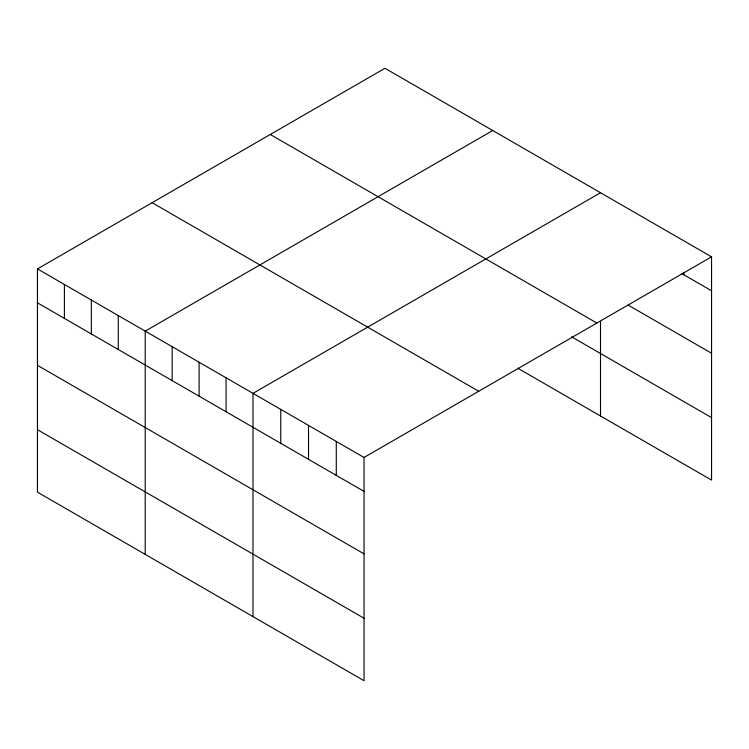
<?xml version="1.0" encoding="UTF-8"?>
<svg xmlns="http://www.w3.org/2000/svg" width="749" height="749" viewBox="0 0 749 749"><rect width="100%" height="100%" fill="white"/><g stroke="black" fill="none" stroke-linecap="round" stroke-linejoin="round"><path stroke-width="1.12" d="M37.45 268.91L364.042 457.461L364.042 680.719L37.45 492.168L37.45 268.91L384.958 68.281L711.55 256.832L711.55 480.09L517.681 368.162M492.739 130.504L145.222 331.133L145.222 554.391M600.511 192.727L253.003 393.356L253.003 616.614M364.042 457.461L711.55 256.832M681.805 273.591L711.55 290.762M628.271 305.161L711.55 353.238M270.286 134.483L596.869 323.044M571.571 336.797L711.55 417.614M152.131 202.698L478.714 391.259M37.45 302.839L364.042 491.4M37.45 365.325L364.042 553.876M37.45 429.692L364.042 618.243M683.79 272.393L683.79 274.733M600.511 321.321L600.511 415.976M336.282 441.442L336.282 475.372M308.522 425.413L308.522 459.343M280.763 409.385L280.763 443.314M226.058 377.805L226.058 411.735M199.112 362.244L199.112 396.174M172.167 346.693L172.167 380.623M118.276 315.582L118.276 349.511M91.341 300.021L91.341 333.951M64.395 284.47L64.395 318.4"/></g></svg>
